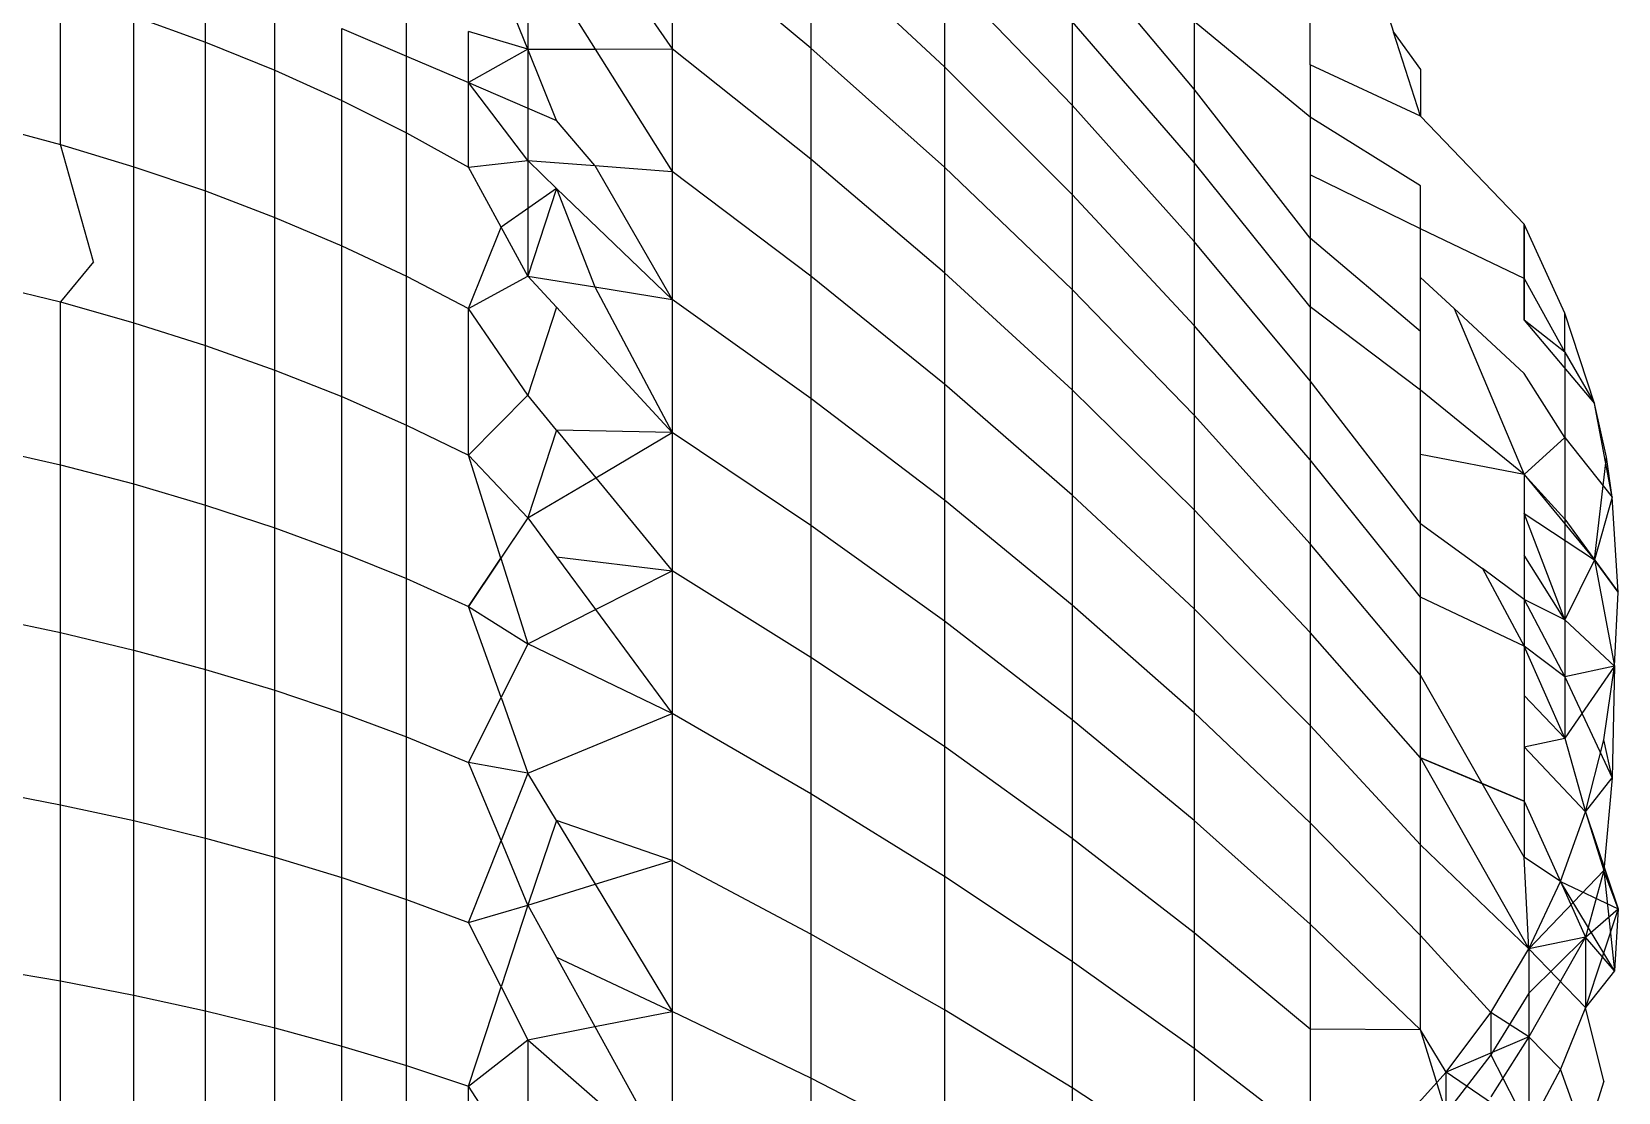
# Model space of a CAD drawing. Header units: inches. Extents: x 17 to 4615, y 5 to 3256.
# Drawn here: x 743.486 to 744.533, y 2591.071 to 2591.771 of the extents above; entities that cross this region are included whole.
import ezdxf

# ---------------------------------------------------------------- set-up
doc = ezdxf.new("R2010")
doc.units = ezdxf.units.IN
doc.header["$MEASUREMENT"] = 0

msp = doc.modelspace()

# ---------------------------------------------------------------- linework, layer by layer
for p, q in [((743.9086, 2591.8362), (743.9086, 2591.7593)), ((744.0003, 2591.7599), (743.9086, 2591.8362)), ((743.8134, 2591.8298), (743.8134, 2591.7591)), ((743.8134, 2591.8298), (743.8578, 2591.7592)), ((743.858, 2591.8328), (743.9086, 2591.7593)), ((744.0003, 2591.8295), (744.0003, 2591.7599)), ((744.0884, 2591.7475), (744.0003, 2591.8295)), ((744.2533, 2591.7328), (744.1728, 2591.8288)), ((744.3702, 2591.8167), (744.3849, 2591.7705)), ((743.6005, 2591.7639), (743.6005, 2591.8113)), ((743.8134, 2591.7591), (743.7957, 2591.8031)), ((744.0884, 2591.8098), (744.0884, 2591.7475)), ((744.1728, 2591.7222), (744.0884, 2591.8098)), ((744.33, 2591.7488), (744.33, 2591.8059)), ((743.5048, 2591.6963), (743.5048, 2591.7966)), ((743.7333, 2591.7546), (743.7333, 2591.7948)), ((743.6463, 2591.7453), (743.6463, 2591.7917)), ((743.5533, 2591.781), (743.6005, 2591.7639)), ((743.5533, 2591.6816), (743.5533, 2591.781)), ((743.6906, 2591.7253), (743.6906, 2591.7728)), ((743.6906, 2591.7728), (743.7333, 2591.7546)), ((744.1728, 2591.7774), (744.1728, 2591.7222)), ((744.2533, 2591.6844), (744.1728, 2591.7774)), ((744.2533, 2591.7774), (744.2533, 2591.7328)), ((744.33, 2591.7144), (744.2533, 2591.7774)), ((743.6005, 2591.7639), (743.6463, 2591.7453)), ((743.6005, 2591.6656), (743.6005, 2591.7639)), ((743.8134, 2591.7591), (743.7742, 2591.7708)), ((743.7742, 2591.7371), (743.7742, 2591.7708)), ((744.3849, 2591.7705), (744.4027, 2591.7457)), ((744.4027, 2591.7149), (744.3849, 2591.7705)), ((743.7333, 2591.7039), (743.7333, 2591.7546)), ((743.7333, 2591.7546), (743.7742, 2591.7371)), ((743.8134, 2591.7591), (743.7742, 2591.7371)), ((743.8134, 2591.7591), (743.8578, 2591.7592)), ((743.8134, 2591.7591), (743.8134, 2591.6856)), ((743.8324, 2591.7122), (743.8134, 2591.7591)), ((743.8578, 2591.7592), (743.9086, 2591.7593)), ((743.8578, 2591.7592), (743.9086, 2591.6785)), ((743.9086, 2591.7593), (743.9086, 2591.6785)), ((744.0003, 2591.6865), (743.9086, 2591.7593)), ((744.0003, 2591.7599), (744.0003, 2591.6865)), ((744.0884, 2591.6813), (744.0003, 2591.7599)), ((743.6463, 2591.7453), (743.6906, 2591.7253)), ((743.6463, 2591.6481), (743.6463, 2591.7453)), ((744.0884, 2591.7475), (744.0884, 2591.6813)), ((744.1728, 2591.6632), (744.0884, 2591.7475)), ((744.33, 2591.7488), (744.33, 2591.7144)), ((744.4027, 2591.7149), (744.33, 2591.7488)), ((744.4027, 2591.7457), (744.4027, 2591.7149)), ((743.7742, 2591.6812), (743.7742, 2591.7371)), ((743.8134, 2591.6856), (743.7742, 2591.7371)), ((743.7742, 2591.7371), (743.8324, 2591.7122)), ((744.2533, 2591.7328), (744.2533, 2591.6844)), ((744.33, 2591.6345), (744.2533, 2591.7328)), ((743.6906, 2591.7253), (743.7333, 2591.7039)), ((743.6906, 2591.6293), (743.6906, 2591.7253)), ((744.1728, 2591.7222), (744.1728, 2591.6632)), ((744.2533, 2591.6323), (744.1728, 2591.7222)), ((743.4552, 2591.7095), (743.5048, 2591.6963)), ((743.8577, 2591.6823), (743.8324, 2591.7122)), ((744.33, 2591.7144), (744.33, 2591.6763)), ((744.4027, 2591.669), (744.33, 2591.7144)), ((744.4027, 2591.7149), (744.4713, 2591.6436)), ((743.7333, 2591.7039), (743.7742, 2591.6812)), ((743.7333, 2591.6093), (743.7333, 2591.7039)), ((743.5048, 2591.6963), (743.5533, 2591.6816)), ((743.5266, 2591.6188), (743.5048, 2591.6963)), ((743.5533, 2591.6816), (743.6005, 2591.6656)), ((743.5533, 2591.5786), (743.5533, 2591.6816)), ((743.7742, 2591.6812), (743.8134, 2591.6856)), ((743.7958, 2591.6417), (743.7742, 2591.6812)), ((743.8134, 2591.6856), (743.8134, 2591.6094)), ((743.8134, 2591.6856), (743.8324, 2591.6673)), ((743.8134, 2591.6856), (743.8577, 2591.6823)), ((743.8577, 2591.6823), (743.9086, 2591.6785)), ((743.8577, 2591.6823), (743.9086, 2591.594)), ((743.9086, 2591.6785), (743.9086, 2591.594)), ((744.0003, 2591.6093), (743.9086, 2591.6785)), ((744.0003, 2591.6865), (744.0003, 2591.6093)), ((744.0884, 2591.6115), (744.0003, 2591.6865)), ((744.0884, 2591.6813), (744.0884, 2591.6115)), ((744.1728, 2591.6005), (744.0884, 2591.6813)), ((744.2533, 2591.6844), (744.2533, 2591.6323)), ((744.33, 2591.5891), (744.2533, 2591.6844)), ((743.8324, 2591.6673), (743.7958, 2591.6417)), ((743.8324, 2591.6673), (743.8134, 2591.6094)), ((743.8324, 2591.6673), (743.9086, 2591.594)), ((743.8324, 2591.6673), (743.8576, 2591.6023)), ((744.33, 2591.6763), (744.33, 2591.6345)), ((744.4027, 2591.6405), (744.33, 2591.6763)), ((744.4027, 2591.6405), (744.4027, 2591.669)), ((743.6005, 2591.6656), (743.6463, 2591.6481)), ((743.6005, 2591.5636), (743.6005, 2591.6656)), ((744.1728, 2591.6632), (744.1728, 2591.6005)), ((744.2533, 2591.5767), (744.1728, 2591.6632)), ((743.6463, 2591.6481), (743.6906, 2591.6293)), ((743.6463, 2591.5474), (743.6463, 2591.6481)), ((743.7742, 2591.588), (743.7958, 2591.6417)), ((743.8134, 2591.6094), (743.7958, 2591.6417)), ((744.4027, 2591.6085), (744.4027, 2591.6405)), ((744.4713, 2591.6079), (744.4027, 2591.6405)), ((744.4981, 2591.5849), (744.4713, 2591.6436)), ((744.4713, 2591.6079), (744.4713, 2591.6436)), ((744.4713, 2591.6436), (744.4713, 2591.5803)), ((743.6906, 2591.6293), (743.7333, 2591.6093)), ((743.6906, 2591.5299), (743.6906, 2591.6293)), ((744.2533, 2591.6323), (744.2533, 2591.5767)), ((744.33, 2591.5403), (744.2533, 2591.6323)), ((744.33, 2591.6345), (744.33, 2591.5891)), ((744.4027, 2591.5729), (744.33, 2591.6345)), ((743.5266, 2591.6188), (743.5048, 2591.5923)), ((743.4552, 2591.6046), (743.5048, 2591.5923)), ((743.7333, 2591.6093), (743.7742, 2591.588)), ((743.7333, 2591.5111), (743.7333, 2591.6093)), ((743.7742, 2591.588), (743.8134, 2591.6094)), ((743.8134, 2591.6094), (743.8324, 2591.5888)), ((743.8134, 2591.6094), (743.8576, 2591.6023)), ((744.0003, 2591.6093), (744.0003, 2591.5287)), ((744.0884, 2591.5381), (744.0003, 2591.6093)), ((744.0884, 2591.6115), (744.0884, 2591.5381)), ((744.1728, 2591.5344), (744.0884, 2591.6115)), ((744.4027, 2591.5729), (744.4027, 2591.6085)), ((744.4027, 2591.6085), (744.425, 2591.5879)), ((744.4713, 2591.6079), (744.4981, 2591.5591)), ((744.4713, 2591.5803), (744.4713, 2591.6079)), ((743.8576, 2591.6023), (743.9086, 2591.594)), ((743.8576, 2591.6023), (743.9086, 2591.5061)), ((743.9086, 2591.594), (743.9086, 2591.5061)), ((744.0003, 2591.5287), (743.9086, 2591.594)), ((744.1728, 2591.6005), (744.1728, 2591.5344)), ((744.2533, 2591.5176), (744.1728, 2591.6005)), ((743.5048, 2591.5923), (743.5533, 2591.5786)), ((743.5048, 2591.4848), (743.5048, 2591.5923)), ((743.7742, 2591.4913), (743.7742, 2591.588)), ((743.8134, 2591.5308), (743.7742, 2591.588)), ((743.8324, 2591.5888), (743.8134, 2591.5308)), ((743.8324, 2591.5888), (743.9086, 2591.5061)), ((744.33, 2591.5891), (744.33, 2591.5403)), ((744.4027, 2591.534), (744.33, 2591.5891)), ((744.425, 2591.5879), (744.4713, 2591.4785)), ((744.425, 2591.5879), (744.4713, 2591.5451)), ((744.5176, 2591.5252), (744.4981, 2591.5849)), ((744.4981, 2591.5591), (744.4981, 2591.5849)), ((743.5533, 2591.5786), (743.6005, 2591.5636)), ((743.5533, 2591.4722), (743.5533, 2591.5786)), ((744.2533, 2591.5767), (744.2533, 2591.5176)), ((744.33, 2591.4881), (744.2533, 2591.5767)), ((744.4027, 2591.534), (744.4027, 2591.5729)), ((744.4713, 2591.5803), (744.5176, 2591.5252)), ((744.4981, 2591.5591), (744.4713, 2591.5803)), ((743.6005, 2591.5636), (743.6463, 2591.5474)), ((743.6005, 2591.4583), (743.6005, 2591.5636)), ((744.4981, 2591.5591), (744.5176, 2591.5252)), ((744.4981, 2591.5591), (744.4981, 2591.5028)), ((743.6463, 2591.5474), (743.6906, 2591.5299)), ((743.6463, 2591.4432), (743.6463, 2591.5474)), ((744.4981, 2591.5028), (744.4713, 2591.5451)), ((743.8134, 2591.5308), (743.7742, 2591.4913)), ((743.8324, 2591.5077), (743.8134, 2591.5308)), ((744.0884, 2591.5381), (744.0884, 2591.4614)), ((744.1728, 2591.4649), (744.0884, 2591.5381)), ((744.1728, 2591.5344), (744.1728, 2591.4649)), ((744.2533, 2591.4552), (744.1728, 2591.5344)), ((744.33, 2591.5403), (744.33, 2591.4881)), ((744.4027, 2591.4462), (744.33, 2591.5403)), ((744.4027, 2591.4917), (744.4027, 2591.534)), ((744.4713, 2591.4785), (744.4027, 2591.534)), ((743.6906, 2591.5299), (743.7333, 2591.5111)), ((743.6906, 2591.427), (743.6906, 2591.5299)), ((744.0003, 2591.5287), (744.0003, 2591.4448)), ((744.0884, 2591.4614), (744.0003, 2591.5287)), ((744.5294, 2591.4635), (744.5176, 2591.5252)), ((744.5256, 2591.4898), (744.5176, 2591.5252)), ((743.7333, 2591.5111), (743.7742, 2591.4913)), ((743.7333, 2591.4097), (743.7333, 2591.5111)), ((744.2533, 2591.5176), (744.2533, 2591.4552)), ((744.33, 2591.4327), (744.2533, 2591.5176)), ((743.8324, 2591.5077), (743.8134, 2591.4499)), ((743.9086, 2591.5061), (743.8324, 2591.5077)), ((743.8324, 2591.5077), (743.8582, 2591.4763)), ((743.8582, 2591.4763), (743.9086, 2591.5061)), ((743.9086, 2591.5061), (743.9086, 2591.4149)), ((744.0003, 2591.4448), (743.9086, 2591.5061)), ((744.4981, 2591.5028), (744.4713, 2591.4785)), ((744.4981, 2591.5028), (744.5294, 2591.4635)), ((744.4981, 2591.5028), (744.4981, 2591.4489)), ((743.4552, 2591.4962), (743.5048, 2591.4848)), ((743.7742, 2591.4913), (743.8134, 2591.4499)), ((743.7956, 2591.4233), (743.7742, 2591.4913)), ((744.33, 2591.4881), (744.33, 2591.4327)), ((744.4027, 2591.3975), (744.33, 2591.4881)), ((744.4027, 2591.4462), (744.4027, 2591.4917)), ((744.4713, 2591.4785), (744.4027, 2591.4917)), ((744.5176, 2591.4222), (744.5256, 2591.4898)), ((744.5294, 2591.4635), (744.5256, 2591.4898)), ((743.5048, 2591.4848), (743.5533, 2591.4722)), ((743.5048, 2591.3742), (743.5048, 2591.4848)), ((744.4713, 2591.4785), (744.5176, 2591.4222)), ((744.4981, 2591.4489), (744.4713, 2591.4785)), ((744.4713, 2591.4785), (744.4713, 2591.4527)), ((743.5533, 2591.4722), (743.6005, 2591.4583)), ((743.5533, 2591.3625), (743.5533, 2591.4722)), ((743.8134, 2591.4499), (743.8582, 2591.4763)), ((743.8582, 2591.4763), (743.9086, 2591.4149)), ((743.6005, 2591.4583), (743.6463, 2591.4432)), ((743.6005, 2591.3498), (743.6005, 2591.4583)), ((744.0884, 2591.4614), (744.0884, 2591.3816)), ((744.1728, 2591.3922), (744.0884, 2591.4614)), ((744.1728, 2591.4649), (744.1728, 2591.3922)), ((744.2533, 2591.3897), (744.1728, 2591.4649)), ((744.5294, 2591.4635), (744.5176, 2591.4222)), ((744.5333, 2591.4008), (744.5294, 2591.4635)), ((743.8134, 2591.4499), (743.7742, 2591.3914)), ((743.8134, 2591.4499), (743.7956, 2591.4233)), ((743.8134, 2591.4499), (743.8324, 2591.4241)), ((744.2533, 2591.4552), (744.2533, 2591.3897)), ((744.33, 2591.3742), (744.2533, 2591.4552)), ((744.4027, 2591.3975), (744.4027, 2591.4462)), ((744.4027, 2591.4462), (744.4436, 2591.4163)), ((744.4713, 2591.4527), (744.5176, 2591.4222)), ((744.4981, 2591.3826), (744.4713, 2591.4527)), ((744.4713, 2591.4527), (744.4713, 2591.4252)), ((744.4981, 2591.4489), (744.5333, 2591.4008)), ((744.4981, 2591.4489), (744.5176, 2591.4222)), ((744.4981, 2591.4489), (744.4981, 2591.3826)), ((743.6463, 2591.4432), (743.6906, 2591.427)), ((743.6463, 2591.336), (743.6463, 2591.4432)), ((744.0003, 2591.4448), (744.0003, 2591.3577)), ((744.0884, 2591.3816), (744.0003, 2591.4448)), ((743.6906, 2591.427), (743.7333, 2591.4097)), ((743.6906, 2591.3211), (743.6906, 2591.427)), ((744.33, 2591.4327), (744.33, 2591.3742)), ((744.4027, 2591.3459), (744.33, 2591.4327)), ((744.4713, 2591.4252), (744.4713, 2591.396)), ((744.4981, 2591.3826), (744.4713, 2591.4252)), ((743.7742, 2591.3914), (743.7956, 2591.4233)), ((743.7956, 2591.4233), (743.8134, 2591.3667)), ((743.8324, 2591.4241), (743.9086, 2591.4149)), ((743.8324, 2591.4241), (743.858, 2591.3893)), ((743.858, 2591.3893), (743.9086, 2591.4149)), ((743.9086, 2591.4149), (743.9086, 2591.3207)), ((744.0003, 2591.3577), (743.9086, 2591.4149)), ((744.4713, 2591.396), (744.4436, 2591.4163)), ((744.4436, 2591.4163), (744.4713, 2591.3651)), ((744.5176, 2591.4222), (744.4981, 2591.3826)), ((744.5176, 2591.4222), (744.5309, 2591.3519)), ((744.5333, 2591.4008), (744.5176, 2591.4222)), ((743.7333, 2591.4097), (743.7742, 2591.3914)), ((743.7333, 2591.3053), (743.7333, 2591.4097)), ((744.4027, 2591.3459), (744.4027, 2591.3975)), ((744.4713, 2591.3651), (744.4027, 2591.3975)), ((744.4713, 2591.396), (744.4981, 2591.3449)), ((744.4713, 2591.396), (744.4713, 2591.3651)), ((744.4981, 2591.3826), (744.4713, 2591.396)), ((744.5309, 2591.3519), (744.5333, 2591.4008)), ((743.4552, 2591.3846), (743.5048, 2591.3742)), ((743.7742, 2591.3914), (743.8134, 2591.3667)), ((743.7957, 2591.3312), (743.7742, 2591.3914)), ((743.8134, 2591.3667), (743.858, 2591.3893)), ((743.858, 2591.3893), (743.9086, 2591.3207)), ((744.1728, 2591.3922), (744.1728, 2591.3166)), ((744.2533, 2591.3213), (744.1728, 2591.3922)), ((744.2533, 2591.3897), (744.2533, 2591.3213)), ((744.33, 2591.3128), (744.2533, 2591.3897)), ((743.5048, 2591.3742), (743.5533, 2591.3625)), ((743.5048, 2591.2605), (743.5048, 2591.3742)), ((744.0884, 2591.3816), (744.0884, 2591.2988)), ((744.1728, 2591.3166), (744.0884, 2591.3816)), ((744.33, 2591.3742), (744.33, 2591.3128)), ((744.4027, 2591.2914), (744.33, 2591.3742)), ((744.4981, 2591.3826), (744.5309, 2591.3519)), ((744.4981, 2591.3826), (744.4981, 2591.3449)), ((743.5533, 2591.3625), (743.6005, 2591.3498)), ((743.5533, 2591.25), (743.5533, 2591.3625)), ((743.8134, 2591.3667), (743.7957, 2591.3312)), ((743.9086, 2591.3207), (743.8134, 2591.3667)), ((744.4981, 2591.3044), (744.4713, 2591.3651)), ((744.4713, 2591.3651), (744.4713, 2591.3326)), ((744.4981, 2591.3449), (744.4713, 2591.3651)), ((744.0003, 2591.3577), (744.0003, 2591.2677)), ((744.0884, 2591.2988), (744.0003, 2591.3577)), ((744.5309, 2591.3519), (744.4981, 2591.3449)), ((744.5309, 2591.3519), (744.4981, 2591.3044)), ((744.5237, 2591.3034), (744.5309, 2591.3519)), ((744.5309, 2591.3519), (744.5294, 2591.2783)), ((743.6005, 2591.3498), (743.6463, 2591.336)), ((743.6005, 2591.2384), (743.6005, 2591.3498)), ((744.4027, 2591.2914), (744.4027, 2591.3459)), ((744.4435, 2591.2744), (744.4027, 2591.3459)), ((744.4981, 2591.3449), (744.5294, 2591.2783)), ((744.4981, 2591.3449), (744.4981, 2591.3044)), ((743.6463, 2591.336), (743.6906, 2591.3211)), ((743.6463, 2591.2259), (743.6463, 2591.336)), ((743.7742, 2591.2884), (743.7957, 2591.3312)), ((743.7957, 2591.3312), (743.8134, 2591.2814)), ((744.4713, 2591.3326), (744.4981, 2591.3044)), ((744.4713, 2591.3326), (744.4713, 2591.2986)), ((743.6906, 2591.3211), (743.7333, 2591.3053)), ((743.6906, 2591.2124), (743.6906, 2591.3211)), ((743.8134, 2591.2814), (743.9086, 2591.3207)), ((743.9086, 2591.3207), (743.9086, 2591.2236)), ((744.0003, 2591.2677), (743.9086, 2591.3207)), ((744.2533, 2591.3213), (744.2533, 2591.25)), ((744.33, 2591.2486), (744.2533, 2591.3213)), ((744.1728, 2591.3166), (744.1728, 2591.2382)), ((744.2533, 2591.25), (744.1728, 2591.3166)), ((744.33, 2591.3128), (744.33, 2591.2486)), ((744.4027, 2591.2341), (744.33, 2591.3128)), ((743.7333, 2591.3053), (743.7742, 2591.2884)), ((743.7333, 2591.198), (743.7333, 2591.3053)), ((744.4713, 2591.2986), (744.4981, 2591.3044)), ((744.4981, 2591.3044), (744.5118, 2591.2558)), ((744.5118, 2591.2558), (744.5237, 2591.3034)), ((744.5294, 2591.2783), (744.5237, 2591.3034)), ((744.0884, 2591.2988), (744.0884, 2591.2132)), ((744.1728, 2591.2382), (744.0884, 2591.2988)), ((744.4027, 2591.2341), (744.4027, 2591.2914)), ((744.4027, 2591.2914), (744.4743, 2591.1654)), ((744.4027, 2591.2914), (744.4713, 2591.2629)), ((744.4435, 2591.2744), (744.4027, 2591.2914)), ((744.4713, 2591.2986), (744.5118, 2591.2558)), ((744.4713, 2591.2986), (744.4713, 2591.2629)), ((743.8134, 2591.2814), (743.7742, 2591.2884)), ((743.7957, 2591.2368), (743.7742, 2591.2884)), ((743.8134, 2591.2814), (743.7957, 2591.2368)), ((743.8324, 2591.25), (743.8134, 2591.2814)), ((743.4552, 2591.27), (743.5048, 2591.2605)), ((744.4713, 2591.2259), (744.4435, 2591.2744)), ((744.4713, 2591.2629), (744.4435, 2591.2744)), ((744.5118, 2591.2558), (744.5294, 2591.2783)), ((744.5294, 2591.2783), (744.5237, 2591.217)), ((743.5048, 2591.2605), (743.5533, 2591.25)), ((743.5048, 2591.1442), (743.5048, 2591.2605)), ((744.0003, 2591.2677), (744.0003, 2591.1751)), ((744.0884, 2591.2132), (744.0003, 2591.2677)), ((744.4713, 2591.2629), (744.4953, 2591.2097)), ((744.4713, 2591.2629), (744.4713, 2591.2259)), ((743.5533, 2591.25), (743.6005, 2591.2384)), ((743.5533, 2591.1348), (743.5533, 2591.25)), ((743.8324, 2591.25), (743.8134, 2591.1942)), ((743.9086, 2591.2236), (743.8324, 2591.25)), ((743.8324, 2591.25), (743.8578, 2591.208)), ((744.2533, 2591.25), (744.2533, 2591.176)), ((744.33, 2591.1817), (744.2533, 2591.25)), ((744.33, 2591.2486), (744.33, 2591.1817)), ((744.4027, 2591.1742), (744.33, 2591.2486)), ((744.4953, 2591.2097), (744.5118, 2591.2558)), ((744.5118, 2591.2558), (744.5237, 2591.217)), ((744.5118, 2591.2558), (744.5333, 2591.1917)), ((743.6005, 2591.2384), (743.6463, 2591.2259)), ((743.6005, 2591.1245), (743.6005, 2591.2384)), ((743.7742, 2591.1828), (743.7957, 2591.2368)), ((743.8134, 2591.1942), (743.7957, 2591.2368)), ((744.1728, 2591.2382), (744.1728, 2591.1571)), ((744.2533, 2591.176), (744.1728, 2591.2382)), ((744.4027, 2591.1742), (744.4027, 2591.2341)), ((744.4743, 2591.1654), (744.4027, 2591.2341)), ((743.6463, 2591.2259), (743.6906, 2591.2124)), ((743.6463, 2591.1133), (743.6463, 2591.2259)), ((743.8578, 2591.208), (743.9086, 2591.2236)), ((743.9086, 2591.2236), (743.9086, 2591.124)), ((744.0003, 2591.1751), (743.9086, 2591.2236)), ((744.4743, 2591.1654), (744.4713, 2591.2259)), ((744.4953, 2591.2097), (744.4713, 2591.2259)), ((744.4743, 2591.1654), (744.5237, 2591.217)), ((744.5237, 2591.217), (744.5118, 2591.1731)), ((744.5333, 2591.1917), (744.5237, 2591.217)), ((744.5237, 2591.217), (744.5309, 2591.1509)), ((743.6906, 2591.2124), (743.7333, 2591.198)), ((743.6906, 2591.1012), (743.6906, 2591.2124)), ((743.8134, 2591.1942), (743.8578, 2591.208)), ((743.8578, 2591.208), (743.9086, 2591.124)), ((744.0884, 2591.2132), (744.0884, 2591.1251)), ((744.1728, 2591.1571), (744.0884, 2591.2132)), ((744.4743, 2591.1654), (744.4953, 2591.2097)), ((744.4953, 2591.2097), (744.5333, 2591.1917)), ((744.5309, 2591.1509), (744.4953, 2591.2097)), ((744.4953, 2591.2097), (744.5118, 2591.1731)), ((743.7333, 2591.198), (743.7742, 2591.1828)), ((743.7333, 2591.0883), (743.7333, 2591.198)), ((743.7742, 2591.1828), (743.8134, 2591.1942)), ((743.8134, 2591.1942), (743.7957, 2591.1403)), ((743.8134, 2591.1942), (743.8324, 2591.1598)), ((744.5333, 2591.1917), (744.5118, 2591.1267)), ((744.5118, 2591.1731), (744.5333, 2591.1917)), ((744.5333, 2591.1917), (744.5309, 2591.1509)), ((743.7957, 2591.1403), (743.7742, 2591.1828)), ((744.0003, 2591.1751), (744.0003, 2591.08)), ((744.0884, 2591.1251), (744.0003, 2591.1751)), ((744.2533, 2591.176), (744.2533, 2591.0996)), ((744.33, 2591.1123), (744.2533, 2591.176)), ((744.33, 2591.1817), (744.33, 2591.1123)), ((744.4027, 2591.1119), (744.33, 2591.1817)), ((744.4027, 2591.1119), (744.4027, 2591.1742)), ((744.4027, 2591.1742), (744.4491, 2591.1234)), ((744.4491, 2591.1234), (744.4743, 2591.1654)), ((744.5118, 2591.1731), (744.4743, 2591.1362)), ((744.5118, 2591.1731), (744.4743, 2591.1073)), ((744.5118, 2591.1731), (744.4743, 2591.1654)), ((744.4743, 2591.1654), (744.4743, 2591.1362)), ((744.4743, 2591.1654), (744.5118, 2591.1267)), ((744.4743, 2591.1654), (744.4743, 2591.1073)), ((744.5118, 2591.1731), (744.5118, 2591.1267)), ((744.5309, 2591.1509), (744.5118, 2591.1731)), ((743.8324, 2591.1598), (743.9086, 2591.124)), ((743.8324, 2591.1598), (743.8577, 2591.114)), ((744.1728, 2591.1571), (744.1728, 2591.0737)), ((744.2533, 2591.0996), (744.1728, 2591.1571)), ((743.4552, 2591.1527), (743.5048, 2591.1442)), ((743.5048, 2591.1442), (743.5533, 2591.1348)), ((743.5048, 2591.0255), (743.5048, 2591.1442)), ((744.5309, 2591.1509), (744.5118, 2591.1267)), ((743.5533, 2591.1348), (743.6005, 2591.1245)), ((743.5533, 2591.0172), (743.5533, 2591.1348)), ((743.7742, 2591.0746), (743.7957, 2591.1403)), ((743.7957, 2591.1403), (743.8134, 2591.1053)), ((744.4743, 2591.1362), (744.4491, 2591.0954)), ((744.4743, 2591.1362), (744.4743, 2591.1073)), ((743.6005, 2591.1245), (743.6463, 2591.1133)), ((743.6005, 2591.0081), (743.6005, 2591.1245)), ((743.8577, 2591.114), (743.9086, 2591.124)), ((743.9086, 2591.124), (743.9086, 2591.022)), ((744.0003, 2591.08), (743.9086, 2591.124)), ((744.0884, 2591.1251), (744.0884, 2591.0346)), ((744.1728, 2591.0737), (744.0884, 2591.1251)), ((744.4198, 2591.084), (744.4491, 2591.1234)), ((744.4491, 2591.1234), (744.4491, 2591.0954)), ((744.4743, 2591.1073), (744.4491, 2591.1234)), ((744.5118, 2591.1267), (744.4953, 2591.086)), ((744.5237, 2591.078), (744.5118, 2591.1267)), ((743.6463, 2591.1133), (743.6906, 2591.1012)), ((743.6463, 2590.9983), (743.6463, 2591.1133)), ((743.8134, 2591.1053), (743.8577, 2591.114)), ((743.8577, 2591.114), (743.9086, 2591.022)), ((744.33, 2591.1123), (744.33, 2591.0407)), ((744.4027, 2591.1119), (744.33, 2591.1123)), ((744.4198, 2591.0572), (744.4027, 2591.1119)), ((744.4198, 2591.084), (744.4027, 2591.1119)), ((743.6906, 2591.1012), (743.7333, 2591.0883)), ((743.6906, 2590.9876), (743.6906, 2591.1012)), ((743.7742, 2591.0746), (743.8134, 2591.1053)), ((743.8134, 2591.1053), (743.9086, 2591.022)), ((743.8134, 2591.1053), (743.8134, 2591.0147)), ((744.4743, 2591.1073), (744.4198, 2591.084)), ((744.4743, 2591.1073), (744.4491, 2591.0677)), ((744.4743, 2591.1073), (744.4953, 2591.086)), ((744.4743, 2591.1073), (744.4743, 2591.0468)), ((744.2533, 2591.0996), (744.2533, 2591.0209)), ((744.33, 2591.0407), (744.2533, 2591.0996)), ((744.4491, 2591.0954), (744.4198, 2591.0572)), ((744.4491, 2591.0954), (744.4743, 2591.0468)), ((743.7333, 2591.0883), (743.7742, 2591.0746)), ((743.7333, 2590.9763), (743.7333, 2591.0883)), ((744.0003, 2591.08), (744.0003, 2590.9826)), ((744.0884, 2591.0346), (744.0003, 2591.08)), ((744.3869, 2591.0477), (744.4198, 2591.084)), ((744.4198, 2591.0572), (744.4198, 2591.084)), ((744.4743, 2591.0468), (744.4198, 2591.084)), ((744.4953, 2591.086), (744.4743, 2591.0468)), ((744.5118, 2591.0397), (744.4953, 2591.086)), ((743.8134, 2591.0147), (743.7742, 2591.0746)), ((743.7742, 2590.9642), (743.7742, 2591.0746)), ((744.1728, 2591.0737), (744.1728, 2590.988)), ((744.2533, 2591.0209), (744.1728, 2591.0737)), ((744.5237, 2591.078), (744.5118, 2591.0397))]:
    msp.add_line(p, q)

doc.saveas('drawing.dxf')
